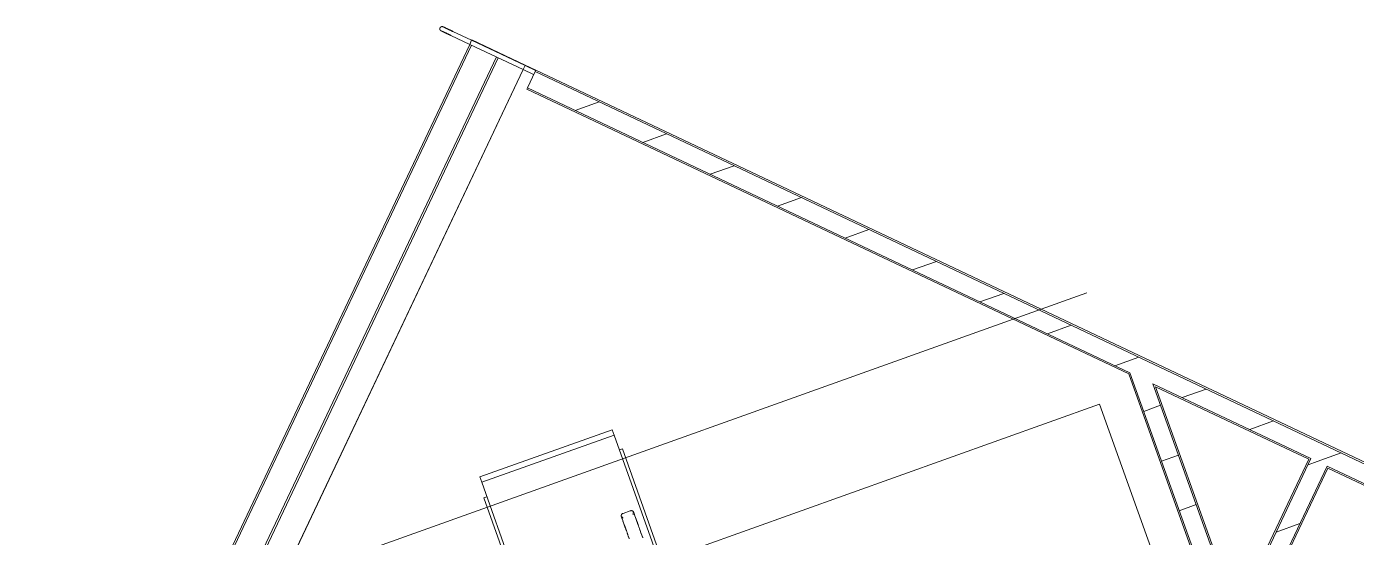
# Model space of a CAD drawing. Header units: metres. Extents: x 286532 to 329498, y 7396783 to 7466136.
# Drawn here: x 325580.43 to 325593.03, y 7397829.26 to 7397834.11 of the extents above; entities that cross this region are included whole.
import ezdxf

# ---------------------------------------------------------------- set-up
doc = ezdxf.new("R2010")
doc.units = ezdxf.units.M
doc.header["$LTSCALE"] = 10
doc.layers.get('0').update_dxf_attribs({"color": 255})
doc.layers.add('_  ARQ-AUX-001', color=1, linetype='Continuous', lineweight=5)
doc.layers.add('_AUXILIAR', color=7, linetype='Continuous', lineweight=30)

# ---------------------------------------------------------------- blocks, each defined once
blk = doc.blocks.new('ESTACAODRONE')
at = {"layer": '_  ARQ-AUX-001'}
for p, q in [((-27.852, 6.847), (-28.031, 6.934)), ((-28.013, 6.972), (-27.834, 6.885)), ((-27.852, 6.847), (-30.208, 1.998)), ((-27.835, 6.839), (-30.188, 1.995)), ((-27.852, 6.847), (-27.834, 6.885)), ((-27.852, 6.847), (-27.349, 6.603)), ((-27.834, 6.885), (-27.33, 6.64)), ((-27.832, 6.889), (-27.58, 6.767)), ((-27.601, 6.725), (-29.915, 1.961)), ((-27.583, 6.717), (-29.893, 1.961)), ((-27.58, 6.767), (-27.328, 6.644)), ((-27.349, 6.603), (-29.624, 1.919)), ((-27.349, 6.603), (-29.6, 1.968)), ((-27.33, 6.64), (-27.349, 6.603)), ((-27.25, 6.554), (-27.349, 6.603)), ((-27.33, 6.64), (-27.231, 6.592)), ((-27.23, 6.596), (-27.328, 6.644)), ((-27.236, 6.583), (-27.31, 6.43)), ((-27.23, 6.596), (-27.236, 6.583)), ((-27.236, 6.583), (-12.984, -0.34)), ((-12.991, -0.32), (-27.23, 6.596)), ((-27.31, 6.43), (-27.317, 6.416)), ((-27.31, 6.43), (-21.628, 3.67)), ((-27.317, 6.416), (-21.64, 3.659)), ((-26.859, 6.21), (-26.632, 6.289)), ((-26.223, 5.901), (-25.996, 5.98)), ((-25.587, 5.593), (-25.36, 5.671)), ((-24.951, 5.284), (-24.723, 5.362)), ((-24.315, 4.975), (-24.087, 5.053)), ((-23.679, 4.666), (-23.451, 4.744)), ((-22.028, 4.433), (-29.588, 1.816)), ((-23.043, 4.357), (-22.815, 4.435)), ((-22.406, 4.048), (-22.179, 4.126)), ((-21.77, 3.739), (-21.543, 3.818)), ((-21.64, 3.659), (-17.473, -8.38)), ((-21.628, 3.67), (-17.459, -8.375)), ((-21.412, 3.565), (-19.921, 2.841)), ((-21.412, 3.565), (-20.645, 1.35)), ((-21.386, 3.535), (-19.941, 2.834)), ((-20.643, 1.389), (-21.386, 3.535)), ((-21.134, 3.43), (-20.907, 3.509)), ((-21.501, 3.303), (-21.34, 3.359)), ((-26.539, 3.179), (-27.798, 2.745)), ((-27.798, 2.745), (-26.539, 3.179)), ((-26.539, 3.179), (-26.522, 3.13)), ((-20.498, 3.121), (-20.271, 3.2)), ((-26.522, 3.13), (-27.781, 2.697)), ((-26.522, 3.13), (-25.9, 1.325)), ((-26.473, 2.989), (-26.445, 2.999)), ((-26.445, 2.999), (-26.097, 1.988)), ((-21.337, 2.831), (-21.177, 2.886)), ((-19.921, 2.841), (-20.645, 1.35)), ((-19.941, 2.834), (-20.643, 1.389)), ((-19.949, 2.782), (-19.862, 2.812)), ((-19.862, 2.812), (-19.635, 2.891)), ((-27.781, 2.697), (-27.798, 2.745)), ((-27.401, 1.592), (-27.781, 2.697)), ((-19.768, 2.766), (-20.566, 1.123)), ((-20.55, 1.122), (-19.761, 2.746)), ((-19.768, 2.766), (-12.905, -0.567)), ((-19.761, 2.746), (-12.898, -0.587)), ((-27.733, 2.556), (-27.761, 2.546)), ((-27.761, 2.546), (-27.413, 1.534)), ((-26.376, 2.41), (-26.445, 2.386)), ((-21.174, 2.358), (-21.013, 2.414)), ((-20.258, 2.146), (-20.031, 2.224))]:
    blk.add_line(p, q, dxfattribs=at)
at = {"layer": '_  ARQ-AUX-001', "flags": 128}
for points in [[(-28.132, 7.006), (-28.132, 7.006), (-28.133, 7.005), (-28.133, 7.004), (-28.133, 7.003), (-28.133, 7.002), (-28.134, 7.002), (-28.134, 7.001), (-28.134, 7), (-28.134, 6.999), (-28.134, 6.998), (-28.134, 6.997), (-28.134, 6.997), (-28.134, 6.996), (-28.134, 6.995), (-28.134, 6.994), (-28.134, 6.993), (-28.134, 6.992), (-28.133, 6.992), (-28.133, 6.991), (-28.133, 6.99), (-28.133, 6.989), (-28.132, 6.988), (-28.132, 6.988), (-28.131, 6.987), (-28.131, 6.986), (-28.131, 6.986), (-28.13, 6.985), (-28.13, 6.984), (-28.129, 6.984), (-28.129, 6.983), (-28.128, 6.982), (-28.127, 6.982), (-28.127, 6.981), (-28.126, 6.981), (-28.125, 6.98), (-28.125, 6.98), (-28.124, 6.979), (-28.123, 6.979), (-28.123, 6.978), (-28.122, 6.978)], [(-28.104, 7.016), (-28.105, 7.016), (-28.106, 7.017), (-28.106, 7.017), (-28.107, 7.017), (-28.108, 7.018), (-28.109, 7.018), (-28.11, 7.018), (-28.11, 7.018), (-28.111, 7.018), (-28.112, 7.018), (-28.113, 7.018), (-28.114, 7.018), (-28.115, 7.018), (-28.115, 7.018), (-28.116, 7.018), (-28.117, 7.018), (-28.118, 7.018), (-28.119, 7.017), (-28.12, 7.017), (-28.12, 7.017), (-28.121, 7.017), (-28.122, 7.016), (-28.123, 7.016), (-28.123, 7.016), (-28.124, 7.015), (-28.125, 7.015), (-28.125, 7.014), (-28.126, 7.014), (-28.127, 7.013), (-28.127, 7.013), (-28.128, 7.012), (-28.129, 7.011), (-28.129, 7.011), (-28.13, 7.01), (-28.13, 7.009), (-28.131, 7.009), (-28.131, 7.008), (-28.132, 7.007), (-28.132, 7.007), (-28.132, 7.006)], [(-28.031, 6.934), (-28.035, 6.936), (-28.038, 6.937), (-28.042, 6.939), (-28.045, 6.941), (-28.049, 6.943), (-28.053, 6.944), (-28.056, 6.946), (-28.06, 6.948), (-28.063, 6.95), (-28.067, 6.951), (-28.07, 6.953), (-28.073, 6.954), (-28.076, 6.956), (-28.079, 6.957), (-28.083, 6.959), (-28.086, 6.96), (-28.088, 6.962), (-28.091, 6.963), (-28.094, 6.964), (-28.096, 6.966), (-28.099, 6.967), (-28.101, 6.968), (-28.104, 6.969), (-28.106, 6.97), (-28.108, 6.971), (-28.11, 6.972), (-28.112, 6.973), (-28.113, 6.974), (-28.115, 6.975), (-28.116, 6.975), (-28.117, 6.976), (-28.118, 6.976), (-28.119, 6.977), (-28.12, 6.977), (-28.121, 6.978), (-28.122, 6.978), (-28.122, 6.978), (-28.122, 6.978), (-28.122, 6.978)], [(-28.122, 6.978), (-28.122, 6.978), (-28.122, 6.978), (-28.122, 6.978), (-28.121, 6.978), (-28.121, 6.977), (-28.12, 6.977), (-28.119, 6.977), (-28.118, 6.976), (-28.116, 6.975), (-28.115, 6.975), (-28.114, 6.974), (-28.112, 6.973), (-28.11, 6.972), (-28.108, 6.971), (-28.106, 6.971), (-28.104, 6.969), (-28.102, 6.968), (-28.1, 6.967), (-28.097, 6.966), (-28.095, 6.965), (-28.092, 6.964), (-28.089, 6.962), (-28.086, 6.961), (-28.083, 6.959), (-28.08, 6.958), (-28.077, 6.956), (-28.074, 6.955), (-28.071, 6.953), (-28.067, 6.952), (-28.064, 6.95), (-28.061, 6.948), (-28.057, 6.947), (-28.054, 6.945), (-28.05, 6.943), (-28.046, 6.941), (-28.043, 6.94), (-28.039, 6.938), (-28.036, 6.936), (-28.032, 6.934), (-28.031, 6.934)], [(-28.104, 7.016), (-28.104, 7.016), (-28.104, 7.016), (-28.103, 7.016), (-28.103, 7.015), (-28.102, 7.015), (-28.101, 7.015), (-28.1, 7.014), (-28.099, 7.014), (-28.098, 7.013), (-28.097, 7.013), (-28.095, 7.012), (-28.094, 7.011), (-28.092, 7.01), (-28.09, 7.009), (-28.088, 7.008), (-28.086, 7.007), (-28.084, 7.006), (-28.081, 7.005), (-28.079, 7.004), (-28.076, 7.003), (-28.074, 7.001), (-28.071, 7), (-28.068, 6.999), (-28.065, 6.997), (-28.062, 6.996), (-28.059, 6.994), (-28.056, 6.993), (-28.052, 6.991), (-28.049, 6.989), (-28.046, 6.988), (-28.042, 6.986), (-28.039, 6.984), (-28.035, 6.983), (-28.032, 6.981), (-28.028, 6.979), (-28.025, 6.977), (-28.021, 6.976), (-28.017, 6.974), (-28.014, 6.972), (-28.013, 6.972)], [(-28.013, 6.972), (-28.016, 6.973), (-28.02, 6.975), (-28.024, 6.977), (-28.027, 6.979), (-28.031, 6.98), (-28.034, 6.982), (-28.038, 6.984), (-28.041, 6.986), (-28.045, 6.987), (-28.048, 6.989), (-28.052, 6.991), (-28.055, 6.992), (-28.058, 6.994), (-28.061, 6.995), (-28.064, 6.997), (-28.067, 6.998), (-28.07, 7), (-28.073, 7.001), (-28.076, 7.002), (-28.078, 7.004), (-28.081, 7.005), (-28.083, 7.006), (-28.085, 7.007), (-28.087, 7.008), (-28.089, 7.009), (-28.091, 7.01), (-28.093, 7.011), (-28.095, 7.012), (-28.096, 7.012), (-28.098, 7.013), (-28.099, 7.014), (-28.1, 7.014), (-28.101, 7.015), (-28.102, 7.015), (-28.103, 7.015), (-28.103, 7.016), (-28.104, 7.016), (-28.104, 7.016), (-28.104, 7.016)]]:
    blk.add_lwpolyline(points, dxfattribs=at)
at = {"layer": '_  ARQ-AUX-001'}
for points in [[(-26.376, 2.41), (-26.375, 2.411), (-26.374, 2.411), (-26.373, 2.411), (-26.372, 2.411), (-26.371, 2.412), (-26.37, 2.412), (-26.369, 2.412), (-26.368, 2.412), (-26.367, 2.412), (-26.366, 2.412), (-26.365, 2.412), (-26.364, 2.411), (-26.363, 2.411), (-26.362, 2.411), (-26.361, 2.411), (-26.36, 2.411), (-26.359, 2.41), (-26.358, 2.41), (-26.357, 2.41), (-26.356, 2.409), (-26.355, 2.409), (-26.355, 2.408), (-26.354, 2.408), (-26.353, 2.407), (-26.352, 2.406), (-26.351, 2.406), (-26.351, 2.405), (-26.35, 2.404), (-26.349, 2.404), (-26.349, 2.403), (-26.348, 2.402), (-26.347, 2.401), (-26.347, 2.401), (-26.346, 2.4), (-26.346, 2.399), (-26.345, 2.398), (-26.345, 2.397), (-26.344, 2.396), (-26.344, 2.395), (-26.344, 2.395)], [(-26.26, 2.151), (-26.265, 2.166), (-26.27, 2.181), (-26.275, 2.195), (-26.28, 2.21), (-26.285, 2.224), (-26.29, 2.237), (-26.294, 2.25), (-26.298, 2.263), (-26.303, 2.275), (-26.307, 2.286), (-26.31, 2.297), (-26.314, 2.308), (-26.317, 2.318), (-26.321, 2.327), (-26.324, 2.336), (-26.327, 2.345), (-26.329, 2.352), (-26.332, 2.36), (-26.334, 2.366), (-26.336, 2.372), (-26.338, 2.377), (-26.339, 2.382), (-26.341, 2.386), (-26.342, 2.389), (-26.343, 2.391), (-26.343, 2.393), (-26.344, 2.394), (-26.344, 2.395), (-26.344, 2.395)], [(-26.344, 2.395), (-26.344, 2.395), (-26.344, 2.394), (-26.343, 2.392), (-26.342, 2.39), (-26.341, 2.386), (-26.34, 2.383), (-26.338, 2.378), (-26.337, 2.373), (-26.335, 2.368), (-26.332, 2.361), (-26.33, 2.354), (-26.327, 2.347), (-26.325, 2.339), (-26.322, 2.33), (-26.318, 2.321), (-26.315, 2.311), (-26.311, 2.3), (-26.308, 2.289), (-26.304, 2.278), (-26.3, 2.266), (-26.295, 2.253), (-26.291, 2.241), (-26.286, 2.227), (-26.281, 2.213), (-26.277, 2.199), (-26.272, 2.185), (-26.266, 2.17), (-26.261, 2.155)], [(-26.461, 2.355), (-26.461, 2.356), (-26.461, 2.357), (-26.462, 2.358), (-26.462, 2.359), (-26.462, 2.36), (-26.462, 2.361), (-26.462, 2.362), (-26.462, 2.363), (-26.462, 2.364), (-26.462, 2.365), (-26.462, 2.366), (-26.462, 2.367), (-26.462, 2.368), (-26.461, 2.368), (-26.461, 2.369), (-26.461, 2.37), (-26.461, 2.371), (-26.46, 2.372), (-26.46, 2.373), (-26.459, 2.374), (-26.459, 2.375), (-26.458, 2.376), (-26.458, 2.377), (-26.457, 2.378), (-26.457, 2.378), (-26.456, 2.379), (-26.455, 2.38), (-26.455, 2.381), (-26.454, 2.381), (-26.453, 2.382), (-26.452, 2.383), (-26.452, 2.383), (-26.451, 2.384), (-26.45, 2.384), (-26.449, 2.385), (-26.448, 2.385), (-26.447, 2.386), (-26.446, 2.386), (-26.446, 2.386), (-26.445, 2.386)], [(-26.392, 2.155), (-26.397, 2.169), (-26.402, 2.183), (-26.406, 2.197), (-26.411, 2.21), (-26.415, 2.222), (-26.419, 2.234), (-26.423, 2.246), (-26.427, 2.257), (-26.431, 2.268), (-26.434, 2.278), (-26.437, 2.287), (-26.441, 2.296), (-26.443, 2.304), (-26.446, 2.312), (-26.449, 2.319), (-26.451, 2.326), (-26.453, 2.332), (-26.455, 2.337), (-26.456, 2.341), (-26.457, 2.345), (-26.459, 2.349), (-26.459, 2.351), (-26.46, 2.353), (-26.461, 2.354), (-26.461, 2.355), (-26.461, 2.355)], [(-26.461, 2.355), (-26.461, 2.354), (-26.46, 2.353), (-26.46, 2.352), (-26.459, 2.349), (-26.458, 2.346), (-26.457, 2.343), (-26.455, 2.338), (-26.453, 2.333), (-26.451, 2.327), (-26.449, 2.321), (-26.447, 2.314), (-26.444, 2.307), (-26.441, 2.298), (-26.438, 2.29), (-26.435, 2.28), (-26.432, 2.271), (-26.428, 2.26), (-26.424, 2.249), (-26.42, 2.238), (-26.416, 2.226), (-26.412, 2.213), (-26.408, 2.2), (-26.403, 2.187), (-26.398, 2.173), (-26.393, 2.159), (-26.388, 2.145)], [(-26.456, 2.356), (-26.456, 2.356), (-26.455, 2.355), (-26.455, 2.354), (-26.455, 2.353), (-26.454, 2.353), (-26.454, 2.352), (-26.453, 2.351), (-26.453, 2.351), (-26.453, 2.35), (-26.452, 2.35), (-26.451, 2.349), (-26.451, 2.348), (-26.45, 2.348), (-26.45, 2.347), (-26.449, 2.347), (-26.448, 2.346), (-26.448, 2.346), (-26.447, 2.346), (-26.446, 2.345), (-26.446, 2.345), (-26.445, 2.344)], [(-26.352, 2.374), (-26.352, 2.375), (-26.351, 2.376), (-26.351, 2.376), (-26.35, 2.377), (-26.35, 2.378), (-26.35, 2.378), (-26.349, 2.379)], [(-26.348, 2.383), (-26.348, 2.384), (-26.348, 2.384), (-26.348, 2.385), (-26.348, 2.386), (-26.348, 2.387), (-26.348, 2.388), (-26.348, 2.388), (-26.348, 2.389), (-26.348, 2.39), (-26.348, 2.391), (-26.348, 2.392), (-26.348, 2.392), (-26.349, 2.393), (-26.349, 2.393)]]:
    blk.add_lwpolyline(points, dxfattribs=at)

msp = doc.modelspace()

# ---------------------------------------------------------------- hatches: boundary and pattern name
at = {"true_color": 0xc7c8ca, "transparency": 33554585}
h = msp.add_hatch(color=9, dxfattribs=at)
h.dxf.hatch_style = 1
edge = h.paths.add_edge_path(flags=17)
edge.add_line((325790.074, 7397734.678), (325785.932, 7397725.912))
edge.add_line((325785.932, 7397725.912), (325782.709, 7397727.435))
edge.add_arc((324589.459, 7398283.744), 1316.558, 334.285771, 335.004426, ccw=False)
edge.add_arc((325750.667, 7397737.45), 35.291, 298.576, 315.0391, ccw=False)
edge.add_arc((325664.991, 7397898.481), 217.694, 294.35072, 298.10593, ccw=False)
edge.add_arc((325750.419, 7397711.129), 11.8, 244.6772, 291.536, ccw=False)
edge.add_line((325745.372, 7397700.463), (325626.659, 7397756.517))
edge.add_arc((325641.467, 7397780.806), 28.447, 197.5252, 238.6327, ccw=False)
edge.add_line((325614.34, 7397772.24), (325596.361, 7397822.673))
edge.add_line((325596.361, 7397822.673), (325593.746, 7397821.736))
edge.add_line((325593.746, 7397821.736), (325590.595, 7397830.529))
edge.add_line((325590.595, 7397830.529), (325583.062, 7397827.835))
edge.add_line((325583.062, 7397827.835), (325598.287, 7397780.985))
edge.add_arc((325581.631, 7397777.612), 16.994, -27.4093, 11.4468, ccw=False)
edge.add_line((325596.717, 7397769.789), (325590.092, 7397755.765))
edge.add_arc((325564.48, 7397765.98), 27.574, 298.0712, 338.2544, ccw=False)
edge.add_line((325577.455, 7397741.65), (325549.642, 7397730.904))
edge.add_line((325549.642, 7397730.904), (325552.333, 7397723.353))
edge.add_line((325552.333, 7397723.353), (325559.066, 7397725.765))
edge.add_line((325559.066, 7397725.765), (325560.084, 7397722.91))
edge.add_line((325560.084, 7397722.91), (325575.909, 7397728.58))
edge.add_line((325575.909, 7397728.58), (325592.006, 7397734.348))
edge.add_arc((325596.436, 7397717.203), 17.709, 63.7148, 104.4879, ccw=False)
edge.add_line((325604.278, 7397733.08), (325751.273, 7397663.679))
edge.add_arc((325737.024, 7397635.138), 31.901, 40.3337, 63.469, ccw=False)
edge.add_line((325761.341, 7397655.785), (325777.453, 7397632.456))
edge.add_line((325777.453, 7397632.456), (325786.459, 7397638.675))
edge.add_line((325786.459, 7397638.675), (325772.038, 7397659.428))
edge.add_arc((325786.19, 7397669.263), 17.234, 162.6633, 214.7953, ccw=False)
edge.add_arc((326382.672, 7397402.318), 670.607, 154.260697, 156.063624, ccw=False)
edge.add_arc((328387.63, 7396464.678), 2883.946, 154.511481, 154.77925, ccw=False)
edge.add_arc((324538.143, 7398302.986), 1381.958, 334.393847, 335.132057)
edge.add_line((325791.966, 7397721.833), (325796.581, 7397731.603))
edge.add_line((325796.581, 7397731.603), (325790.074, 7397734.678))
edge = h.paths.add_edge_path(flags=17)
edge.add_line((325790.074, 7397734.678), (325785.932, 7397725.912))
edge.add_line((325796.581, 7397731.603), (325790.074, 7397734.678))
edge.add_line((325791.966, 7397721.833), (325796.581, 7397731.603))
edge.add_arc((324538.143, 7398302.986), 1381.958, 334.393847, 335.132057)
edge.add_arc((328387.63, 7396464.678), 2883.946, 154.511481, 154.77925)
edge.add_arc((326382.672, 7397402.318), 670.607, 154.260697, 156.063624)
edge.add_arc((325786.19, 7397669.263), 17.234, 162.6633, 214.7953)
edge.add_line((325786.459, 7397638.675), (325772.038, 7397659.428))
edge.add_line((325777.453, 7397632.456), (325786.459, 7397638.675))
edge.add_line((325761.341, 7397655.785), (325777.453, 7397632.456))
edge.add_arc((325737.024, 7397635.138), 31.901, 40.3337, 63.469)
edge.add_line((325604.278, 7397733.08), (325751.273, 7397663.679))
edge.add_arc((325596.436, 7397717.203), 17.709, 63.7148, 104.4879)
edge.add_line((325575.909, 7397728.58), (325592.006, 7397734.348))
edge.add_line((325560.084, 7397722.91), (325575.909, 7397728.58))
edge.add_line((325559.066, 7397725.765), (325560.084, 7397722.91))
edge.add_line((325552.333, 7397723.353), (325559.066, 7397725.765))
edge.add_line((325549.642, 7397730.904), (325552.333, 7397723.353))
edge.add_line((325577.455, 7397741.65), (325549.642, 7397730.904))
edge.add_arc((325564.48, 7397765.98), 27.574, 298.0712, 338.2544)
edge.add_line((325596.717, 7397769.789), (325590.092, 7397755.765))
edge.add_arc((325581.631, 7397777.612), 16.994, 332.5907, 371.4468)
edge.add_line((325583.062, 7397827.835), (325598.287, 7397780.985))
edge.add_line((325590.595, 7397830.529), (325583.062, 7397827.835))
edge.add_line((325593.746, 7397821.736), (325590.595, 7397830.529))
edge.add_line((325596.361, 7397822.673), (325593.746, 7397821.736))
edge.add_line((325614.34, 7397772.24), (325596.361, 7397822.673))
edge.add_arc((325641.467, 7397780.806), 28.447, 197.5252, 238.6327)
edge.add_line((325745.372, 7397700.463), (325626.659, 7397756.517))
edge.add_arc((325750.419, 7397711.129), 11.8, 244.6772, 291.536)
edge.add_arc((325664.991, 7397898.481), 217.694, 294.35072, 298.10593)
edge.add_arc((325750.667, 7397737.45), 35.291, 298.576, 315.0391)
edge.add_arc((324589.459, 7398283.744), 1316.558, 334.285771, 335.004426)
edge.add_line((325785.932, 7397725.912), (325782.709, 7397727.435))
h.paths.add_polyline_path([(325796.581, 7397731.603), (325790.074, 7397734.678)], flags=0)

# ---------------------------------------------------------------- linework, layer by layer
at = {"layer": '_  ARQ-AUX-001'}
msp.add_lwpolyline([(325790.074, 7397734.678), (325785.932, 7397725.912), (325782.709, 7397727.435, -0.003136), (325775.638, 7397712.512, -0.071958), (325767.547, 7397706.458, -0.016387), (325754.75, 7397700.153, -0.207358), (325745.372, 7397700.463), (325626.659, 7397756.517, -0.181314), (325614.34, 7397772.24), (325596.361, 7397822.673), (325593.746, 7397821.736), (325590.595, 7397830.529), (325583.062, 7397827.835), (325598.287, 7397780.985, -0.171185), (325596.717, 7397769.789), (325590.092, 7397755.765, -0.177151), (325577.455, 7397741.65)], format="xyb", dxfattribs=at)

# ---------------------------------------------------------------- block references
at = {"layer": '_AUXILIAR', "rotation": 0.5795468206332073}
msp.add_blockref('ESTACAODRONE', (325612.548, 7397827.374), dxfattribs=at)

doc.saveas('drawing.dxf')
